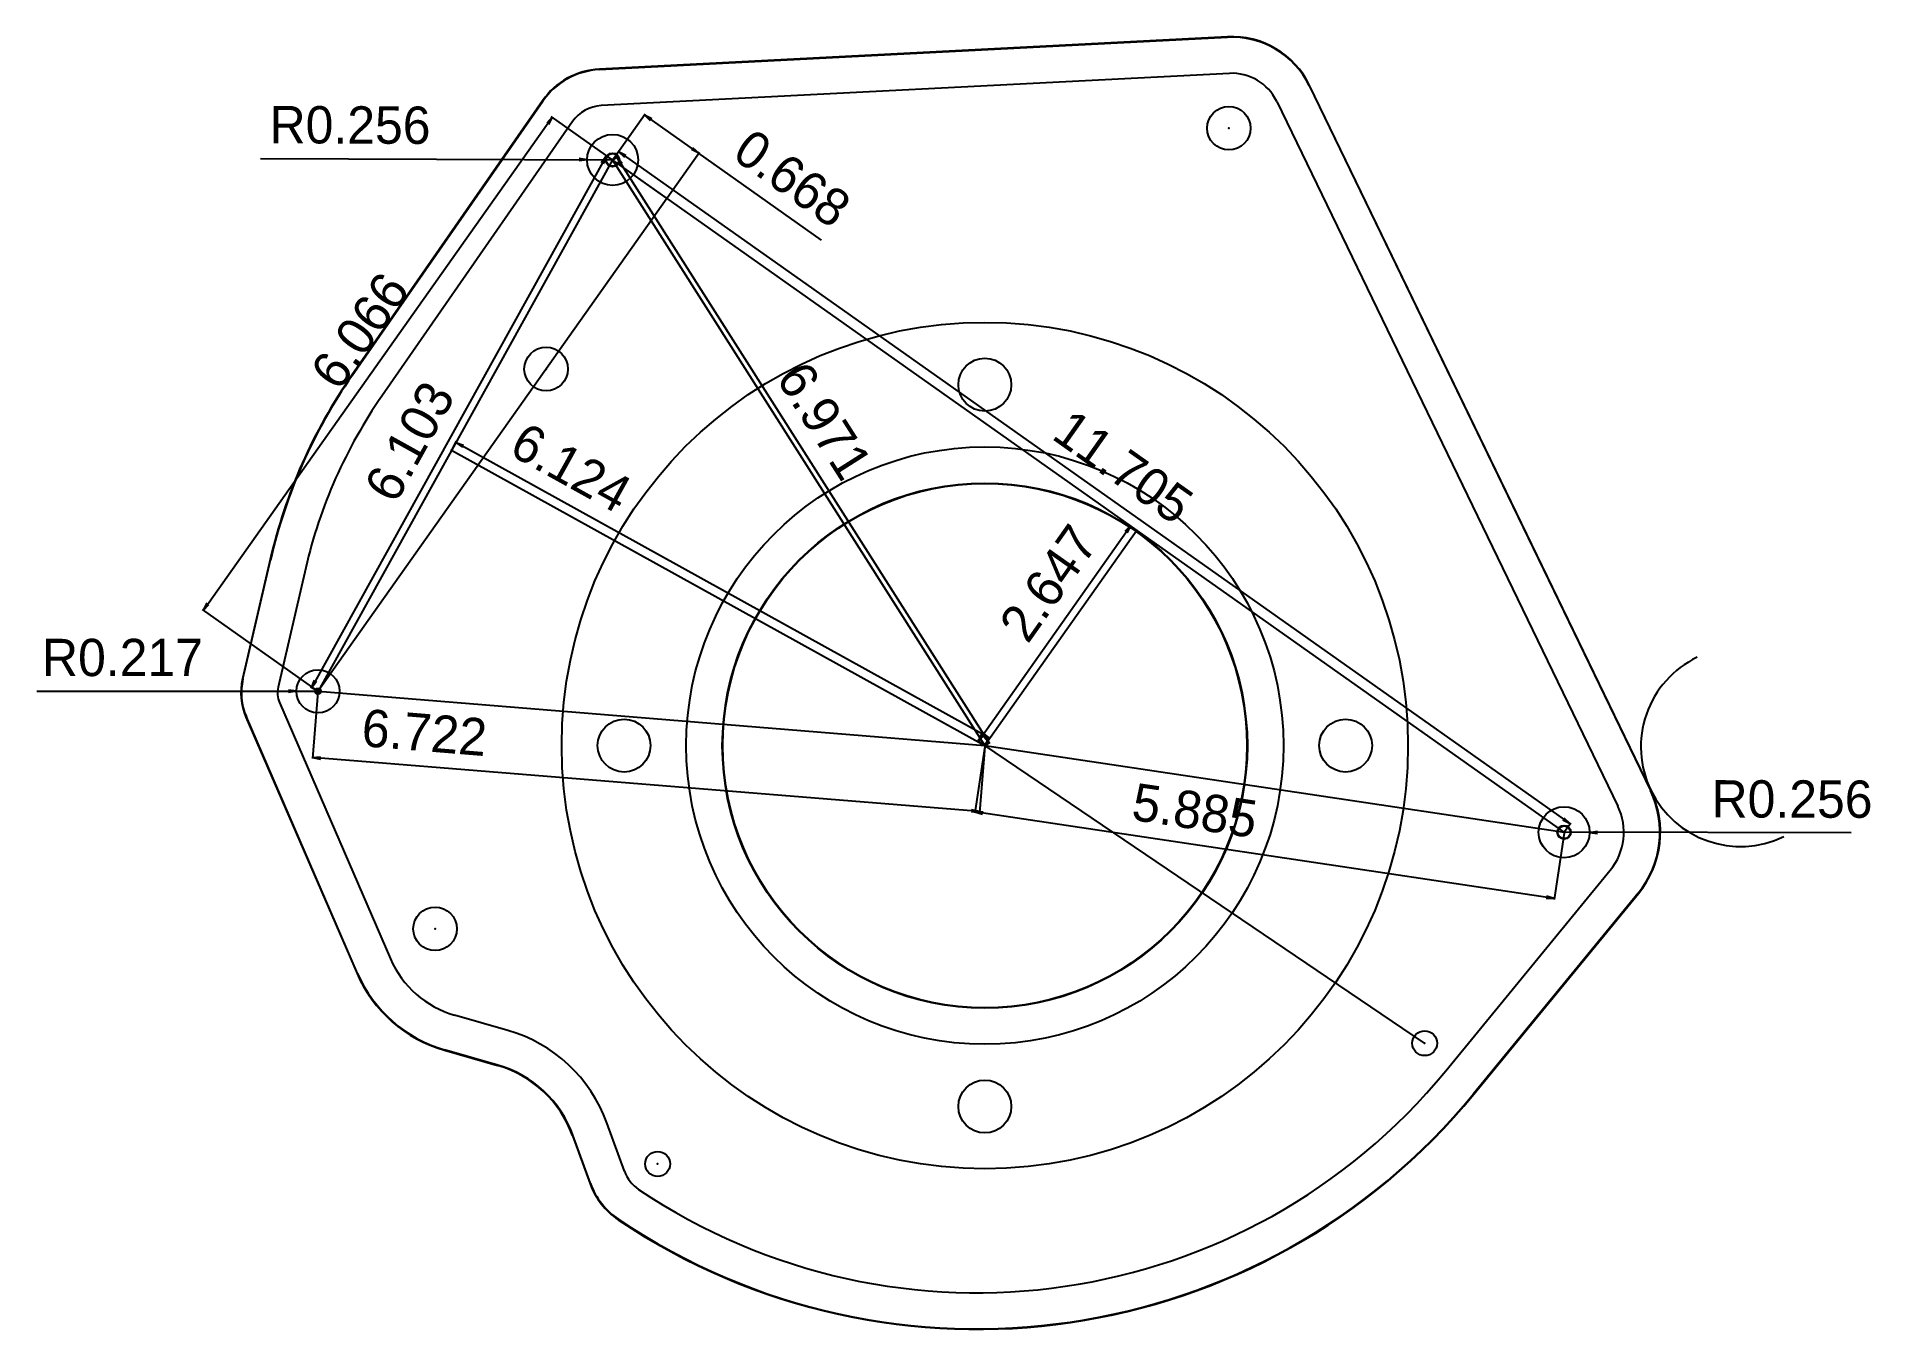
# Model space of a CAD drawing. Extents: x -9.5 to 8.9, y -5.9 to 7.1.
import ezdxf
from ezdxf.enums import TextEntityAlignment as Align

# ---------------------------------------------------------------- set-up
doc = ezdxf.new("R2010")
doc.units = 0

msp = doc.modelspace()

# ---------------------------------------------------------------- linework, layer by layer
at = {"layer": 'Default', "color": 6, "linetype": 'CONTINUOUS'}
for p, q in [((2.437774, 7.119132), (-3.872902, 6.794647)), ((-3.872646, 6.789654), (2.438031, 7.114138)), ((2.456645, 6.752116), (-3.854031, 6.427632)), ((-4.444526, 6.476813), (-6.360007, 3.720135)), ((-6.355901, 3.717282), (-4.44042, 6.47396)), ((2.932344, 6.470671), (6.360276, -0.609108)), ((3.258612, 6.628646), (6.686544, -0.451134)), ((6.691044, -0.448955), (3.263112, 6.630825)), ((-4.14273, 6.26711), (-6.058211, 3.510432)), ((-7.181202, 1.868527), (-7.45869, 0.670541)), ((-7.453819, 0.669413), (-7.176331, 1.867398)), ((-6.82318, 1.785599), (-7.100668, 0.587613)), ((-7.086489, 0.431759), (-5.970189, -2.143135)), ((-7.423666, 0.285582), (-6.307367, -2.289313)), ((-6.302779, -2.287324), (-7.419079, 0.287571)), ((4.630155, -3.267777), (6.284172, -1.251074)), ((6.56446, -1.480955), (4.910442, -3.497657)), ((4.914308, -3.500828), (6.568326, -1.484126)), ((-4.793896, -2.859885), (-5.328338, -2.706636)), ((-5.429634, -3.0599), (-4.895192, -3.213149)), ((-4.893814, -3.208342), (-5.428256, -3.055093)), ((-3.621136, -4.274164), (-3.797813, -3.788747)), ((-4.14315, -3.91444), (-3.966473, -4.399856)), ((-3.961774, -4.398146), (-4.138451, -3.912729))]:
    msp.add_line(p, q, dxfattribs=at)
at = {"layer": 'Default', "color": 7, "linetype": 'CONTINUOUS'}
for p, q in [((-7.85116, 1.360529), (-4.346354, 6.311558)), ((-4.346354, 6.311558), (-4.402371, 6.253196)), ((-4.346354, 6.311558), (-4.382782, 6.23933)), ((-3.201659, 5.501236), (-4.356305, 6.318603)), ((-3.735351, 5.889398), (-3.412305, 6.345265)), ((-1.641855, 5.075709), (-3.419354, 6.335318)), ((-3.419354, 6.335318), (-3.347143, 6.298854)), ((-3.419354, 6.335318), (-3.36102, 6.279272)), ((-7.279185, 5.89808), (-3.740051, 5.882766)), ((-3.804975, 5.91877), (-6.764755, 0.581513)), ((-3.996048, 5.883874), (-4.075996, 5.89622)), ((-3.804975, 5.91877), (-3.854267, 5.854627)), ((-3.804975, 5.91877), (-3.833278, 5.842988)), ((-3.747159, 5.886708), (-3.815637, 5.924683)), ((-3.735361, 5.889405), (-3.672945, 5.977764)), ((-3.733191, 5.887127), (-3.685741, 5.917294)), ((0.044019, 0.027992), (-3.69603, 5.910753)), ((-3.69603, 5.910753), (-3.642982, 5.84968)), ((-3.69603, 5.910753), (-3.663235, 5.836804)), ((-3.679979, 5.967806), (5.880318, -0.785544)), ((-3.679979, 5.967806), (-3.607714, 5.93145)), ((-3.679979, 5.967806), (-3.621561, 5.911848)), ((-3.190326, 5.503171), (-2.86728, 5.959038)), ((-2.874329, 5.949091), (-2.94654, 5.985555)), ((-2.874329, 5.949091), (-2.932663, 6.005136)), ((-3.996048, 5.883874), (-4.0761, 5.87222)), ((-5.353007, 2.974193), (-5.307649, 3.056086)), ((0.043387, 0.078343), (-5.313556, 3.04542)), ((-5.313556, 3.04542), (-5.237759, 3.017156)), ((-5.313556, 3.04542), (-5.249388, 2.996161)), ((1.520668, 2.166625), (1.452194, 2.214999)), ((-0.065156, 0.046035), (1.462152, 2.207964)), ((1.462152, 2.207964), (1.406191, 2.149548)), ((1.462152, 2.207964), (1.425793, 2.1357)), ((-6.706465, 0.550206), (-7.861111, 1.367573)), ((-7.85116, 1.360529), (-7.814732, 1.432757)), ((-7.85116, 1.360529), (-7.795143, 1.418891)), ((-6.91633, 0.545477), (-6.996332, 0.557465)), ((-6.706939, 0.549451), (-6.775418, 0.587426)), ((-6.764755, 0.581513), (-6.736452, 0.657295)), ((-6.764755, 0.581513), (-6.715463, 0.645656)), ((-9.526441, 0.545081), (-6.69983, 0.545509)), ((-6.91633, 0.545477), (-6.996329, 0.533465)), ((-6.700491, 0.537408), (-6.754836, -0.130056)), ((-0.00664, 0.004696), (-0.075114, 0.053069)), ((-0.065156, 0.046035), (-0.028798, 0.118298)), ((-0.065156, 0.046035), (-0.009196, 0.104451)), ((0.043387, 0.078343), (-0.032409, 0.106607)), ((0.043387, 0.078343), (-0.020781, 0.127602)), ((0.044019, 0.027992), (-0.009029, 0.089065)), ((0.003937, 0.007116), (0.049295, 0.089008)), ((0.006858, 0.004367), (0.054308, 0.034534)), ((0.044019, 0.027992), (0.011224, 0.101942)), ((-6.753846, -0.117904), (-6.673136, -0.112436)), ((-0.054017, -0.663407), (-6.753846, -0.117904)), ((-6.753846, -0.117904), (-6.675084, -0.136356)), ((-0.001204, -0.008033), (-0.101173, -0.676366)), ((-0.000661, -0.008095), (-0.055007, -0.675559)), ((-0.054017, -0.663407), (-0.134727, -0.668875)), ((-0.054017, -0.663407), (-0.13278, -0.644955)), ((-0.099369, -0.664308), (-0.018474, -0.664275)), ((5.72088, -1.534897), (-0.099369, -0.664308)), ((-0.099369, -0.664308), (-0.022025, -0.688011)), ((5.880318, -0.785544), (5.8219, -0.729586)), ((5.819045, -0.878621), (5.719076, -1.546955)), ((5.880318, -0.785544), (5.808053, -0.749189)), ((8.704472, -0.877644), (5.820247, -0.870582)), ((5.824937, -0.863944), (5.887352, -0.775586)), ((6.076247, -0.871209), (6.156276, -0.859405)), ((6.076247, -0.871209), (6.156217, -0.883405)), ((5.72088, -1.534897), (5.639985, -1.53493)), ((5.72088, -1.534897), (5.643535, -1.511194))]:
    msp.add_line(p, q, dxfattribs=at)
at = {"layer": 'Default', "color": 6, "linetype": 'CONTINUOUS'}
for centre, radius in [((2.45177, 6.201139), 0.21875), ((-3.740051, 5.882766), 0.256), ((-3.740051, 5.882766), 0.0685), ((-3.740051, 5.882766), 0.0635), ((-4.408361, 3.782533), 0.21875), ((0, 0, -0.625), 2.6375), ((0, 0, -0.625), 2.6325), ((-6.699831, 0.545509), 0.2165), ((-6.699831, 0.545509), 0.029), ((-6.699831, 0.545509), 0.024), ((5.820248, -0.870582), 0.256), ((5.820248, -0.870582), 0.0685), ((5.820248, -0.870582), 0.0635), ((-5.523777, -1.840386), 0.21875), ((4.418993, -2.989093), 0.125), ((-3.28782, -4.201479), 0.125)]:
    msp.add_circle(centre, radius, dxfattribs=at)
at = {"layer": 'Default', "color": 9, "linetype": 'CONTINUOUS'}
for centre, radius in [((0, 0, -0.125), 4.251), ((0, 3.625), 0.265625), ((0, 0, -0.625), 3), ((-3.625, 0), 0.265625), ((3.625, 0), 0.265625), ((0, -3.625), 0.265625)]:
    msp.add_circle(centre, radius, dxfattribs=at)
at = {"layer": 'Default', "color": 6, "linetype": 'CONTINUOUS'}
for centre, radius, start, end in [((2.48232, 6.252776), 0.8675, 25.83563, 92.943457), ((2.48232, 6.252776), 0.8625, 25.83563, 92.943457), ((-3.834775, 6.053127), 0.7425, 92.943457, 145.206452), ((-3.834775, 6.053127), 0.7375, 92.943457, 145.206452), ((2.48232, 6.252776), 0.5, 25.83563, 92.943457), ((-3.834775, 6.053127), 0.375, 92.943457, 145.206452), ((-1.952144, 0.657326), 5.3675, 145.206452, 166.958631), ((-1.952144, 0.657326), 5.3625, 145.206452, 166.958631), ((-1.952144, 0.657326), 5, 145.206452, 166.958631), ((7.591092, -0.013164), 1, 115.83563, 205.83563), ((-6.857117, 0.5312), 0.6175, 166.958631, 203.438279), ((-6.857117, 0.5312), 0.6125, 166.958631, 203.438279), ((-6.857117, 0.5312), 0.25, 166.958631, 203.438279), ((5.820248, -0.870582), 0.9625, 320.642788, 385.83563), ((5.820248, -0.870582), 0.9675, 320.642788, 385.83563), ((7.591092, -0.013164), 1, 205.83563, 295.83563), ((5.820248, -0.870582), 0.6, 320.642788, 385.83563), ((-5.0527, -1.745374), 1, 203.438279, 254), ((-5.0527, -1.745374), 1.3675, 203.438279, 254), ((-5.0527, -1.745374), 1.3625, 203.438279, 254), ((-5.207352, -4.301777), 1.5, 20, 74), ((-5.207352, -4.301777), 1.1325, 20, 74), ((-5.207352, -4.301777), 1.1375, 20, 74), ((-0.077491, 0.593243), 6.088464, 236.044364, 320.642788), ((-0.077491, 0.593243), 6.450964, 236.044364, 320.642788), ((-0.077491, 0.593243), 6.455964, 236.044364, 320.642788), ((-3.268751, -4.145906), 0.7425, 200, 236.044364), ((-3.268751, -4.145906), 0.7375, 200, 236.044364), ((-3.268751, -4.145906), 0.375, 200, 236.044364)]:
    msp.add_arc(centre, radius, start, end, dxfattribs=at)
at = {"layer": 'Default', "color": 7}
for p in [(2.45177, 6.201139), (-3.740051, 5.882766), (-4.408361, 3.782533), (-6.699831, 0.545509), (-0.000002, 0.000006), (5.820248, -0.870582), (-5.523777, -1.840386), (4.418993, -2.989093), (-3.28782, -4.201479)]:
    msp.add_point(p, dxfattribs=at)
at = {"layer": 'layout', "color": 6, "linetype": 'CONTINUOUS'}
for p, q in [((-3.740051, 5.882766), (-6.699831, 0.545509)), ((-0.000002, 0.000006), (-3.740051, 5.882766)), ((5.820248, -0.870582), (-3.740051, 5.882766)), ((-3.195025, 5.496539), (-6.699831, 0.545509)), ((-5.356945, 2.967083), (-0.000002, 0.000006)), ((1.527307, 2.161935), (-0.000002, 0.000006)), ((1.527302, 2.161934), (-0.000002, 0.000006)), ((-6.699831, 0.545509), (-0.000002, 0.000006)), ((-0.000002, 0.000006), (5.820248, -0.870582)), ((4.418993, -2.989093), (-0.000002, 0.000006))]:
    msp.add_line(p, q, dxfattribs=at)
at = {"layer": 'layout', "color": 7}
for p in [(-3.195025, 5.496539), (-5.356945, 2.967083)]:
    msp.add_point(p, dxfattribs=at)

# ---------------------------------------------------------------- texts
at = {"layer": 'Default', "color": 7}
for s, rotation, p in [('R0.256', -0.247918, (-6.378628, 6.046585)), ('0.668', -35.322948, (-2.041249, 5.545522)), ('6.066', 54.705543, (-6.126681, 4.060366)), ('6.971', -57.553257, (-1.768176, 3.162468)), ('6.103', 60.989402, (-5.61748, 2.964595)), ('11.705', -35.237209, (1.283914, 2.647923)), ('6.124', -28.980981, (-4.247008, 2.628901)), ('2.647', 54.760468, (0.792885, 1.524732)), ('R0.217', 0.008681, (-8.664058, 0.697612)), ('6.722', -4.654782, (-5.645896, -0.055209)), ('R0.256', -0.140279, (8.109741, -0.723787)), ('5.885', -8.507187, (2.082277, -0.836542))]:
    msp.add_text(s, height=0.375, rotation=rotation, dxfattribs=at).set_placement(p, align=Align.CENTER)

doc.saveas('drawing.dxf')
